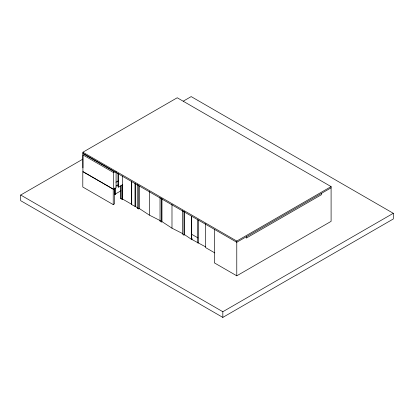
<?xml version="1.0" encoding="UTF-8"?>
<svg xmlns="http://www.w3.org/2000/svg" width="414" height="414" viewBox="0 0 414 414"><rect width="100%" height="100%" fill="white"/><g stroke="black" fill="none" stroke-linecap="round" stroke-linejoin="round"><path stroke-width="0.62" d="M115.278 171.639L113.617 172.597L82.903 154.883L82.919 171.577L113.617 189.302L113.617 171.142L82.903 153.428L236.777 242.268L331.096 187.816M116.086 171.81L116.08 187.873L113.617 189.302M184.628 211.482L184.628 234.702L191.604 239.432L191.796 238.195M192.36 238.997L191.604 239.432L191.796 238.216M82.903 167.887L82.903 152.217L177.223 97.766L331.096 186.605L331.096 221.355L236.777 275.807L214.338 262.854L214.338 229.315M183.35 101.12L191.175 96.602L393.3 213.298L393.3 218.975L222.825 317.398L20.7 200.702L20.7 195.025L82.743 159.209M115.961 182.217L118.125 180.97M115.961 186.093L118.125 184.846M117.969 173.228L117.969 186.786L118.601 187.149L122.477 184.908L122.477 175.872M120.81 185.736L120.81 198.632L121.23 198.394M113.219 204.594L113.219 189.208L82.8 171.644L82.8 187.03L113.219 204.594L114.585 203.807L114.585 188.422M120.81 198.632L122.177 199.424L122.699 199.118L131.719 204.325L131.719 181.109M131.461 181.26L131.461 204.48L131.719 204.325M131.461 204.48L137.784 207.828L137.262 208.133L137.262 184.266M137.262 208.133L138.628 208.92L139.306 208.527L139.306 185.948M160.027 197.411L160.027 221.273L161.289 222.002L161.967 221.614L161.967 198.394M182.688 210.493L182.688 234.36L183.951 235.09L184.628 234.702M82.903 152.217L236.777 241.057L331.096 186.605M20.7 195.025L222.825 311.721L393.3 213.298M114.916 187.852L114.916 194.259L120.929 190.813M114.497 194.502L115.185 194.42L115.185 188.008M139.306 208.527L149.325 215.099L160.704 220.879M161.967 221.614L171.986 228.181L182.797 233.677M205.437 246.78L191.703 239.38L191.703 216.186M191.703 234.293L197.995 237.926M114.916 194.259L115.185 194.42M214.83 252.918L205.354 247.448L205.354 223.586M321.518 193.338L321.518 194.668L246.314 238.086L246.314 236.756M236.777 241.057L236.777 275.807M222.825 311.721L222.825 317.398M191.604 216.212L191.604 239.432M183.951 211.228L183.951 235.09M171.986 204.319L171.986 228.181M161.289 198.782L161.289 222.002M149.325 191.232L149.325 215.099M138.628 185.053L138.628 208.92M135.285 183.164L135.285 206.384M135.026 183.319L135.026 206.539M122.699 184.282L122.699 199.118M122.177 184.587L122.177 199.424M120.981 185.989L120.981 198.244M118.601 173.59L118.601 187.149M114.766 188.251L114.766 194.658M198.006 243.008L198.006 219.787L197.995 243.013"/></g></svg>
